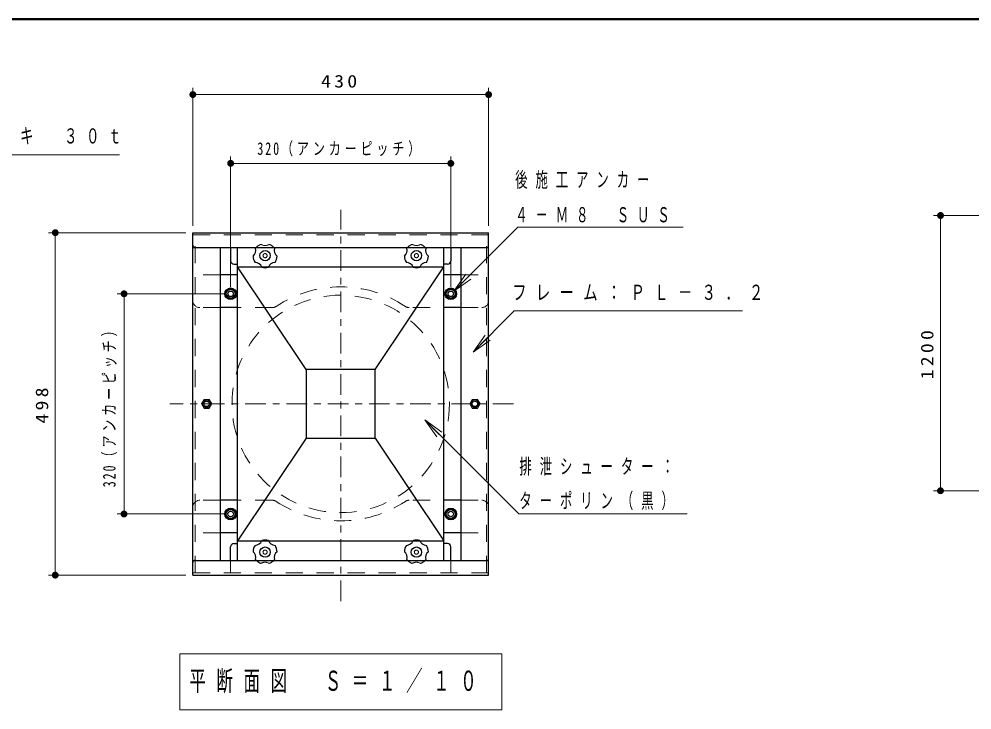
# Model space of a CAD drawing. Units: millimetres on the paper, scale 1:10, with parts at other scales. Extents: x -385 to 0, y 0 to 267.
# Drawn here: x -281.3 to -142.8, y 166.6 to 267 of the extents above; entities that cross this region are included whole.
import ezdxf

# ---------------------------------------------------------------- set-up
doc = ezdxf.new("R2010")
doc.units = ezdxf.units.MM
doc.linetypes.add('USER1', pattern=[4.5, 2.5, -2])
doc.linetypes.add('USER2', pattern=[6, 3, -1, 1, -1])
doc.layers.add('LY_1', color=7, linetype='Continuous', lineweight=13)
doc.styles.add('ＭＳ ゴシック', font='')
doc.styles.get('ＭＳ ゴシック').set_extended_font_data('MS Gothic')

# ---------------------------------------------------------------- blocks, each defined once
blk = doc.blocks.new('filled_dot')
at = {"color": 0, "linetype": 'Continuous', "lineweight": -2, "const_width": 1.25}
blk.add_lwpolyline([(-0.625, 0, 1), (0.625, 0, 1)], format="xyb", close=True, dxfattribs=at)

msp = doc.modelspace()

# ---------------------------------------------------------------- linework, layer by layer
at = {"layer": 'LY_1', "lineweight": 50}
msp.add_line((0, 267), (-385, 267), dxfattribs=at)
at = {"layer": 'LY_1'}
for p, q in [((-256.03, 236.955), (-256.03, 257.023)), ((-213.03, 236.955), (-213.03, 257.023)), ((-256.03, 256.023), (-213.03, 256.023)), ((-250.53, 228.07), (-250.53, 247.023)), ((-218.53, 228.07), (-218.53, 247.023)), ((-250.53, 246.023), (-218.53, 246.023)), ((-128.334, 238.448), (-148.334, 238.448)), ((-147.334, 198.448), (-147.334, 238.448)), ((-257.03, 235.955), (-277.03, 235.955)), ((-276.03, 186.185), (-276.03, 235.955)), ((-218.099, 227.441), (-216.331, 229.916)), ((-218.099, 227.441), (-215.978, 229.562)), ((-215.624, 229.209), (-218.099, 227.441)), ((-251.53, 227.07), (-267.03, 227.07)), ((-266.03, 195.07), (-266.03, 227.07)), ((-215.293, 218.587), (-213.525, 221.062)), ((-215.293, 218.587), (-213.172, 220.708)), ((-212.818, 220.355), (-215.293, 218.587)), ((-220.551, 206.271), (-222.319, 208.746)), ((-222.319, 208.746), (-219.844, 206.978)), ((-222.319, 208.746), (-220.198, 206.625)), ((-128.334, 198.448), (-148.334, 198.448)), ((-251.53, 195.07), (-267.03, 195.07)), ((-257.03, 186.185), (-277.03, 186.185)), ((-257.93, 174.723), (-257.93, 166.59)), ((-211.13, 174.723), (-257.93, 174.723)), ((-211.13, 166.59), (-211.13, 174.723)), ((-257.93, 166.59), (-211.13, 166.59))]:
    msp.add_line(p, q, dxfattribs=at)
at = {"layer": 'LY_1', "linetype": 'USER2'}
for p, q in [((-234.53, 182.402), (-234.53, 239.254)), ((-209.417, 211.07), (-259.364, 211.07))]:
    msp.add_line(p, q, dxfattribs=at)
at = {"layer": 'LY_1', "color": 3, "lineweight": 25}
for p, q in [((-256.03, 235.955), (-213.03, 235.955)), ((-256.03, 186.185), (-256.03, 235.955)), ((-213.03, 186.185), (-213.03, 235.955)), ((-256.03, 233.82), (-213.03, 233.82)), ((-252.03, 188.32), (-252.03, 233.82)), ((-250.53, 233.868), (-250.53, 231.864)), ((-218.53, 233.868), (-218.53, 231.864)), ((-217.03, 188.32), (-217.03, 233.82)), ((-250.03, 231.364), (-249.53, 231.364)), ((-219.03, 231.364), (-219.53, 231.364)), ((-249.53, 229.807), (-252.03, 229.807)), ((-217.03, 229.807), (-219.53, 229.807)), ((-249.53, 225.07), (-252.03, 225.07)), ((-217.03, 225.07), (-219.53, 225.07)), ((-249.53, 197.07), (-252.03, 197.07)), ((-217.03, 197.07), (-219.53, 197.07)), ((-249.53, 192.334), (-252.03, 192.334)), ((-217.03, 192.334), (-219.53, 192.334)), ((-250.53, 188.273), (-250.53, 190.277)), ((-250.03, 190.777), (-249.53, 190.777)), ((-219.03, 190.777), (-219.53, 190.777)), ((-218.53, 188.273), (-218.53, 190.277)), ((-256.03, 188.32), (-213.03, 188.32)), ((-256.03, 186.185), (-213.03, 186.185))]:
    msp.add_line(p, q, dxfattribs=at)
at = {"layer": 'LY_1', "color": 3, "linetype": 'USER1'}
for p, q in [((-256.03, 235.635), (-213.03, 235.635)), ((-255.71, 186.505), (-255.71, 235.635)), ((-250.53, 235.703), (-250.53, 234.127)), ((-218.53, 235.703), (-218.53, 234.127)), ((-213.35, 186.505), (-213.35, 235.635)), ((-252.03, 229.807), (-256.03, 229.807)), ((-217.03, 229.807), (-213.03, 229.807)), ((-252.03, 225.07), (-255.03, 225.07)), ((-244.48, 225.07), (-252.03, 225.07)), ((-217.03, 225.07), (-224.58, 225.07)), ((-217.03, 225.07), (-214.03, 225.07)), ((-252.03, 197.07), (-255.03, 197.07)), ((-244.48, 197.07), (-252.03, 197.07)), ((-217.03, 197.07), (-224.58, 197.07)), ((-217.03, 197.07), (-214.03, 197.07)), ((-252.03, 192.334), (-256.03, 192.334)), ((-217.03, 192.334), (-213.03, 192.334)), ((-250.53, 186.505), (-250.53, 188.32)), ((-218.53, 186.505), (-218.53, 188.32)), ((-256.03, 186.505), (-213.03, 186.505))]:
    msp.add_line(p, q, dxfattribs=at)
at = {"layer": 'LY_1', "color": 32, "lineweight": 25}
for p, q in [((-249.53, 188.32), (-249.53, 233.82)), ((-219.53, 188.32), (-219.53, 233.82)), ((-239.53, 216.07), (-249.53, 230.967)), ((-249.53, 230.967), (-219.53, 230.967)), ((-229.53, 216.07), (-219.53, 230.967)), ((-239.53, 216.07), (-239.53, 206.07)), ((-229.53, 216.07), (-239.53, 216.07)), ((-229.53, 206.07), (-229.53, 216.07)), ((-239.53, 206.07), (-249.53, 191.174)), ((-239.53, 206.07), (-229.53, 206.07)), ((-229.53, 206.07), (-219.53, 191.174)), ((-249.53, 191.174), (-219.53, 191.174))]:
    msp.add_line(p, q, dxfattribs=at)
at = {"layer": 'LY_1', "lineweight": 25}
for p, q in [((-250.905, 227.72), (-251.28, 227.07)), ((-250.154, 227.72), (-250.905, 227.72)), ((-249.779, 227.07), (-250.154, 227.72)), ((-218.905, 227.72), (-219.28, 227.07)), ((-218.154, 227.72), (-218.905, 227.72)), ((-217.779, 227.07), (-218.154, 227.72)), ((-251.28, 227.07), (-250.905, 226.42)), ((-250.905, 226.42), (-250.154, 226.42)), ((-250.154, 226.42), (-249.779, 227.07)), ((-219.28, 227.07), (-218.905, 226.42)), ((-218.905, 226.42), (-218.154, 226.42)), ((-218.154, 226.42), (-217.779, 227.07)), ((-250.905, 195.72), (-251.28, 195.07)), ((-250.154, 195.72), (-250.905, 195.72)), ((-249.779, 195.07), (-250.154, 195.72)), ((-218.905, 195.72), (-219.28, 195.07)), ((-218.154, 195.72), (-218.905, 195.72)), ((-217.779, 195.07), (-218.154, 195.72)), ((-251.28, 195.07), (-250.905, 194.42)), ((-250.905, 194.42), (-250.154, 194.42)), ((-250.154, 194.42), (-249.779, 195.07)), ((-219.28, 195.07), (-218.905, 194.42)), ((-218.905, 194.42), (-218.154, 194.42)), ((-218.154, 194.42), (-217.779, 195.07))]:
    msp.add_line(p, q, dxfattribs=at)
at = {"layer": 'LY_1', "linetype": 'USER1'}
for p, q in [((-254.78, 211.07), (-254.405, 211.72)), ((-254.405, 210.42), (-254.78, 211.07)), ((-254.405, 211.72), (-253.654, 211.72)), ((-253.654, 211.72), (-253.279, 211.07)), ((-253.279, 211.07), (-253.654, 210.42)), ((-215.405, 211.72), (-215.78, 211.07)), ((-215.78, 211.07), (-215.405, 210.42)), ((-214.654, 211.72), (-215.405, 211.72)), ((-214.279, 211.07), (-214.654, 211.72)), ((-214.654, 210.42), (-214.279, 211.07)), ((-253.654, 210.42), (-254.405, 210.42)), ((-215.405, 210.42), (-214.654, 210.42))]:
    msp.add_line(p, q, dxfattribs=at)
at = {"layer": 'LY_1'}
for points in [[(-307.481, 237.281), (-297.517, 247.244), (-266.695, 247.244)], [(-218.099, 227.441), (-208.797, 236.744), (-184.753, 236.744)], [(-215.293, 218.587), (-209.292, 224.588), (-176.129, 224.588)], [(-222.319, 208.746), (-208.646, 195.073), (-184.144, 195.073)]]:
    msp.add_lwpolyline(points, dxfattribs=at)
at = {"layer": 'LY_1', "lineweight": 25}
for centre, radius in [((-245.53, 232.614), 0.75), ((-223.53, 232.614), 0.75), ((-250.53, 227.07), 0.85), ((-250.53, 227.07), 0.65), ((-250.53, 227.07), 0.4), ((-218.53, 227.07), 0.85), ((-218.53, 227.07), 0.65), ((-218.53, 227.07), 0.4), ((-254.03, 211.07), 0.575), ((-254.03, 211.07), 0.4), ((-215.03, 211.07), 0.575), ((-215.03, 211.07), 0.4), ((-250.53, 195.07), 0.85), ((-250.53, 195.07), 0.65), ((-250.53, 195.07), 0.4), ((-218.53, 195.07), 0.85), ((-218.53, 195.07), 0.65), ((-218.53, 195.07), 0.4), ((-245.53, 189.527), 0.75), ((-223.53, 189.527), 0.75)]:
    msp.add_circle(centre, radius, dxfattribs=at)
at = {"layer": 'LY_1', "color": 3, "linetype": 'USER1'}
for centre in [(-245.53, 232.614), (-223.53, 232.614), (-245.53, 189.527), (-223.53, 189.527)]:
    msp.add_circle(centre, 0.3, dxfattribs=at)
at = {"layer": 'LY_1', "color": 3, "lineweight": 25}
for centre in [(-250.53, 227.07), (-218.53, 227.07), (-250.53, 195.07), (-218.53, 195.07)]:
    msp.add_circle(centre, 0.65, dxfattribs=at)
at = {"layer": 'LY_1', "linetype": 'USER1'}
msp.add_circle((-234.53, 211.07), 15.8, dxfattribs=at)
at = {"layer": 'LY_1', "color": 3, "lineweight": 25}
for centre, radius, start, end in [((-255.73, 234.12), 0.3, 180, 270), ((-213.33, 234.12), 0.3, 270, 0), ((-250.03, 231.864), 0.5, 180, 270), ((-219.03, 231.864), 0.5, 270, 0), ((-250.03, 190.277), 0.5, 90, 180), ((-219.03, 190.277), 0.5, 0, 90), ((-255.73, 188.02), 0.3, 90, 180), ((-213.33, 188.02), 0.3, 0, 90)]:
    msp.add_arc(centre, radius, start, end, dxfattribs=at)
at = {"layer": 'LY_1', "linetype": 'USER1'}
for centre, radius, start, end in [((-245.53, 232.614), 1.75, 110.05104, 136.41188), ((-245.53, 235.165), 1.088, 236.52722, 303.47278), ((-245.53, 232.614), 1.75, 43.58812, 69.94896), ((-223.53, 232.614), 1.75, 110.05104, 136.41188), ((-223.53, 235.165), 1.088, 236.52722, 303.47278), ((-223.53, 232.614), 1.75, 43.58812, 69.94896), ((-245.53, 189.527), 1.75, 223.58812, 249.94896), ((-245.53, 186.976), 1.088, 56.52722, 123.47278), ((-245.53, 189.527), 1.75, 290.05104, 316.41188), ((-223.53, 189.527), 1.75, 223.58812, 249.94896), ((-223.53, 186.976), 1.088, 56.52722, 123.47278), ((-223.53, 189.527), 1.75, 290.05104, 316.41188)]:
    msp.add_arc(centre, radius, start, end, dxfattribs=at)
at = {"layer": 'LY_1', "lineweight": 25}
for centre, radius, start, end in [((-247.956, 233.402), 1.088, 308.52722, 15.47278), ((-245.53, 232.614), 1.75, 136.41188, 141.94896), ((-245.53, 232.614), 1.75, 38.05104, 43.58812), ((-243.103, 233.402), 1.088, 164.52722, 231.47278), ((-225.956, 233.402), 1.088, 308.52722, 15.47278), ((-223.53, 232.614), 1.75, 136.41188, 141.94896), ((-223.53, 232.614), 1.75, 38.05104, 43.58812), ((-221.103, 233.402), 1.088, 164.52722, 231.47278), ((-245.53, 232.614), 1.75, 182.05104, 213.94896), ((-247.029, 230.55), 1.088, 20.52722, 87.47278), ((-244.03, 230.55), 1.088, 92.52722, 159.47278), ((-245.53, 232.614), 1.75, 326.05104, 357.94896), ((-223.53, 232.614), 1.75, 182.05104, 213.94896), ((-225.029, 230.55), 1.088, 20.52722, 87.47278), ((-222.03, 230.55), 1.088, 92.52722, 159.47278), ((-223.53, 232.614), 1.75, 326.05104, 357.94896), ((-245.53, 232.614), 1.75, 254.05104, 285.94896), ((-223.53, 232.614), 1.75, 254.05104, 285.94896), ((-247.029, 191.591), 1.088, 272.52722, 339.47278), ((-245.53, 189.527), 1.75, 74.05104, 105.94896), ((-244.03, 191.591), 1.088, 200.52722, 267.47278), ((-225.029, 191.591), 1.088, 272.52722, 339.47278), ((-223.53, 189.527), 1.75, 74.05104, 105.94896), ((-222.03, 191.591), 1.088, 200.52722, 267.47278), ((-245.53, 189.527), 1.75, 146.05104, 177.94896), ((-245.53, 189.527), 1.75, 2.05104, 33.94896), ((-223.53, 189.527), 1.75, 146.05104, 177.94896), ((-223.53, 189.527), 1.75, 2.05104, 33.94896), ((-247.956, 188.739), 1.088, 344.52722, 51.47278), ((-245.53, 189.527), 1.75, 218.05104, 223.58812), ((-245.53, 189.527), 1.75, 316.41188, 321.94896), ((-243.103, 188.739), 1.088, 128.52722, 195.47278), ((-225.956, 188.739), 1.088, 344.52722, 51.47278), ((-223.53, 189.527), 1.75, 218.05104, 223.58812), ((-223.53, 189.527), 1.75, 316.41188, 321.94896), ((-221.103, 188.739), 1.088, 128.52722, 195.47278)]:
    msp.add_arc(centre, radius, start, end, dxfattribs=at)
at = {"layer": 'LY_1', "color": 3, "linetype": 'USER1'}
for centre, radius, start, end in [((-234.53, 211.07), 17, 56.44269, 123.55731), ((-255.03, 226.07), 1, 180, 270), ((-214.03, 226.07), 1, 270, 0), ((-244.48, 226.07), 1, 270, 303.55731), ((-224.58, 226.07), 1, 236.44269, 270), ((-255.03, 196.07), 1, 90, 180), ((-244.48, 196.07), 1, 56.44269, 90), ((-234.53, 211.07), 17, 236.44269, 303.55731), ((-224.58, 196.07), 1, 90, 123.55731), ((-214.03, 196.07), 1, 0, 90)]:
    msp.add_arc(centre, radius, start, end, dxfattribs=at)

# ---------------------------------------------------------------- block references
at = {"layer": 'LY_1', "xscale": 0.4, "yscale": 0.4}
for p in [(-256.03, 256.023), (-250.53, 246.023)]:
    msp.add_blockref('filled_dot', p, dxfattribs=at)
for p, rotation in [((-213.03, 256.023), 180), ((-218.53, 246.023), 180), ((-147.334, 238.448), 270), ((-276.03, 235.955), 270), ((-266.03, 227.07), 270), ((-147.334, 198.448), 90), ((-266.03, 195.07), 90), ((-276.03, 186.185), 90)]:
    msp.add_blockref('filled_dot', p, dxfattribs=dict(at, rotation=rotation))

# ---------------------------------------------------------------- texts
at = {"layer": 'LY_1', "style": 'ＭＳ ゴシック'}
for s, insert, char_height, attachment_point in [('\\T1.33;\\W1.15;430', (-234.53, 257.023), 1.833, 8), ('\\T1.64;\\W0.65;座板：ヒノキ\u3000３０ｔ', (-297.133, 249.894), 2.199, 4), ('\\T1.32;\\W0.7;320（アンカーピッチ）', (-234.53, 247.023), 1.833, 8), ('\\T1.64;\\W0.6;後施工アンカー', (-209.169, 243.544), 2.199, 4), ('\\T1.64;\\W0.6;４－Ｍ８\u3000ＳＵＳ', (-209.169, 238.544), 2.199, 4), ('\\T1.64;\\W0.7;フレーム：ＰＬ－３．２', (-209.615, 227.238), 2.199, 4), ('\\T1.64;\\W0.6;排泄シューター：', (-208.561, 201.873), 2.199, 4), ('\\T1.64;\\W0.6;ターポリン（黒）', (-208.561, 196.873), 2.199, 4), ('\\T1.64;\\W0.6;平断面図\u3000Ｓ＝１／１０', (-256.53, 170.656), 2.933, 4)]:
    msp.add_mtext(s, dxfattribs=dict(at, insert=insert, char_height=char_height, attachment_point=attachment_point))
at = {"layer": 'LY_1', "char_height": 1.833, "attachment_point": 8, "rotation": 90, "style": 'ＭＳ ゴシック'}
for s, insert in [('\\T1.32;\\W0.7;320（アンカーピッチ）', (-267.03, 211.07)), ('\\T1.33;\\W1.15;1200', (-148.334, 218.448)), ('\\T1.33;\\W1.15;498', (-277.03, 211.07))]:
    msp.add_mtext(s, dxfattribs=dict(at, insert=insert))

doc.saveas('drawing.dxf')
